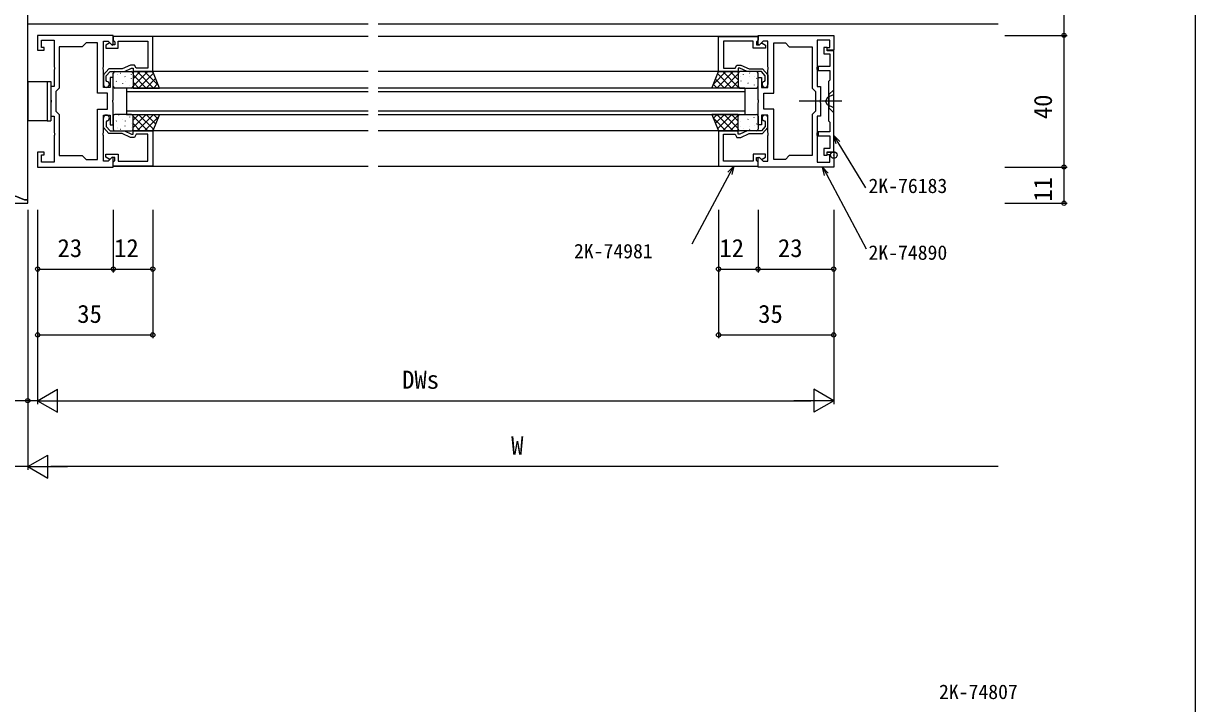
# Model space of a CAD drawing. Units: millimetres, scale not verified. Extents: x -437 to 438, y -681 to 679.
# Drawn here: x 82 to 438.3, y -360.9 to -154.3 of the extents above; entities that cross this region are included whole.
import ezdxf
from ezdxf.enums import TextEntityAlignment as Align

# ---------------------------------------------------------------- set-up
doc = ezdxf.new("R2010")
doc.units = ezdxf.units.MM
doc.header["$LTSCALE"] = 4
doc.header["$PDMODE"] = 32
doc.header["$PDSIZE"] = 2
for name, color, linetype in [('0-2_YKK_11', 7, 'Continuous'), ('0-3_YKK_12', 2, 'Continuous'), ('0-4_YKK_13', 4, 'Continuous'), ('0-6_YKK_D', 6, 'Continuous'), ('0-7_YKK_ZWAK', 7, 'Continuous')]:
    doc.layers.add(name, color=color, linetype=linetype)
doc.styles.add('ＭＳ ゴシック', font='')
doc.styles.get('ＭＳ ゴシック').set_extended_font_data('MS Gothic')

msp = doc.modelspace()

# ---------------------------------------------------------------- linework, layer by layer
at = {"layer": '0-2_YKK_11'}
for points in [[(48.3, -96.9), (48.3, -208.9), (83.3, -208.9), (83.3, -207.9), (82.3, -207.9), (79.825, -206.9), (70, -206.9), (70, -203.459), (77, -202.225), (77, -203), (77.8, -203), (77.8, -202.6)], [(83.3, -207.9), (83.3, -96.9)], [(109.3, -157.9), (86.3, -157.9), (86.3, -162.4), (88.3, -162.4), (88.3, -161.6), (87.5, -161.6), (87.5, -159.4), (91.3, -159.4), (91.3, -167.442), (91.42, -167.625), (91.42, -168.175), (91.3, -168.358), (91.3, -173.4), (90.3, -173.4), (90.3, -177.442), (90.42, -177.625), (90.42, -178.175), (90.3, -178.358), (90.3, -182.4), (91.3, -182.4), (91.3, -187.442), (91.42, -187.625), (91.42, -188.175), (91.3, -188.358), (91.3, -196.4), (87.5, -196.4), (87.5, -194.2), (88.3, -194.2), (88.3, -193.4), (86.3, -193.4), (86.3, -197.9), (109.3, -197.9), (109.3, -195.1), (108.93, -194.946), (107.776, -196.1), (106.3, -196.1), (106.3, -188.358), (106.18, -188.175), (106.18, -187.625), (106.3, -187.442)], [(106.3, -187.442), (106.3, -182.1), (108.3, -182.1), (108.3, -185.1), (109.3, -185.1), (109.3, -178.358), (109.18, -178.175), (109.18, -177.625), (109.3, -177.442), (109.3, -170.7), (108.3, -170.7), (108.3, -173.7), (106.3, -173.7), (106.3, -168.358), (106.18, -168.175), (106.18, -167.625), (106.3, -167.442), (106.3, -159.7), (107.776, -159.7), (108.93, -160.854), (109.3, -160.7), (109.3, -157.9)], [(121.298, -158.2), (109.298, -158.2), (109.298, -159.4), (109.598, -159.7), (109.798, -159.9), (109.798, -160.8), (108.848, -160.8), (108.348, -160.3), (108.038, -160.3), (106.998, -160.9), (106.998, -161.8), (110.798, -161.8), (110.798, -159.7), (119.798, -159.7), (119.798, -167.9), (116.298, -167.9), (115.721, -166.9), (114.577, -166.9), (112.003, -168.1), (107.948, -168.1), (106.298, -169.887), (106.298, -172.8)], [(107.348, -171.913), (107.098, -171.617), (107.098, -170.2), (108.298, -168.9), (112.654, -168.9), (114.798, -167.9), (115.298, -167.9), (115.298, -168.9), (121.298, -168.9), (121.298, -158.2)], [(293.3, -158.2), (305.3, -158.2), (305.3, -159.4), (305, -159.7), (304.8, -159.9), (304.8, -160.8), (305.75, -160.8), (306.25, -160.3), (306.561, -160.3), (307.6, -160.9), (307.6, -161.8), (303.8, -161.8), (303.8, -159.7), (294.8, -159.7), (294.8, -167.9), (298.3, -167.9), (298.877, -166.9), (300.022, -166.9), (302.595, -168.1), (306.65, -168.1), (308.3, -169.887), (308.3, -172.8)], [(307.25, -171.913), (307.5, -171.617), (307.5, -170.2), (306.3, -168.9), (301.944, -168.9), (299.8, -167.9), (299.3, -167.9), (299.3, -168.9), (293.3, -168.9), (293.3, -158.2)], [(305.3, -157.9), (328.3, -157.9), (328.3, -162.4), (326.3, -162.4), (326.3, -161.6), (327.1, -161.6), (327.1, -159.4), (323.3, -159.4), (323.3, -167.442), (323.18, -167.625), (323.18, -168.175), (323.3, -168.358), (323.3, -173.4), (324.3, -173.4), (324.3, -177.442), (324.18, -177.625), (324.18, -178.175), (324.3, -178.358), (324.3, -182.4), (323.3, -182.4), (323.3, -187.442), (323.18, -187.625), (323.18, -188.175), (323.3, -188.358), (323.3, -196.4), (327.1, -196.4), (327.1, -194.2), (326.3, -194.2), (326.3, -193.4), (328.3, -193.4), (328.3, -197.9), (305.3, -197.9), (305.3, -195.1), (305.67, -194.946), (306.824, -196.1), (308.3, -196.1), (308.3, -188.358), (308.42, -188.175), (308.42, -187.625), (308.3, -187.442)], [(308.3, -187.442), (308.3, -182.1), (306.3, -182.1), (306.3, -185.1), (305.3, -185.1), (305.3, -178.358), (305.42, -178.175), (305.42, -177.625), (305.3, -177.442), (305.3, -170.7), (306.3, -170.7), (306.3, -173.7), (308.3, -173.7), (308.3, -168.358), (308.42, -168.175), (308.42, -167.625), (308.3, -167.442), (308.3, -159.7), (306.824, -159.7), (305.67, -160.854), (305.3, -160.7), (305.3, -157.9)], [(121.298, -197.6), (109.298, -197.6), (109.298, -196.4), (109.598, -196.1), (109.798, -195.9), (109.798, -195), (108.848, -195), (108.348, -195.5), (108.038, -195.5), (106.998, -194.9), (106.998, -194), (110.798, -194), (110.798, -196.1), (119.798, -196.1), (119.798, -187.9), (116.298, -187.9), (115.721, -188.9), (114.577, -188.9), (112.003, -187.7), (107.948, -187.7), (106.298, -185.913), (106.298, -183)], [(107.348, -183.887), (107.098, -184.183), (107.098, -185.6), (108.298, -186.9), (112.654, -186.9), (114.798, -187.9), (115.298, -187.9), (115.298, -186.9), (121.298, -186.9), (121.298, -197.6)], [(293.3, -197.6), (305.3, -197.6), (305.3, -196.4), (305, -196.1), (304.8, -195.9), (304.8, -195), (305.75, -195), (306.25, -195.5), (306.561, -195.5), (307.6, -194.9), (307.6, -194), (303.8, -194), (303.8, -196.1), (294.8, -196.1), (294.8, -187.9), (298.3, -187.9), (298.877, -188.9), (300.022, -188.9), (302.595, -187.7), (306.65, -187.7), (308.3, -185.913), (308.3, -183)], [(307.25, -183.887), (307.5, -184.183), (307.5, -185.6), (306.3, -186.9), (301.944, -186.9), (299.8, -187.9), (299.3, -187.9), (299.3, -186.9), (293.3, -186.9), (293.3, -197.6)], [(75.372, -203.228), (74.3, -204.3), (74.3, -204.668), (82.3, -207.9), (83.3, -207.9)]]:
    msp.add_lwpolyline(points, dxfattribs=at)
for points in [[(104.5, -195.6), (104.5, -180.3), (107.5, -180.3), (107.5, -175.5), (104.5, -175.5), (104.5, -160.2), (101, -160.2), (99.8, -161.4), (92.8, -161.4), (92.8, -173.9), (91.8, -174.9), (91.8, -180.9), (92.8, -181.9), (92.8, -194.4), (99.8, -194.4), (101, -195.6)], [(310.1, -195.6), (310.1, -180.3), (307.1, -180.3), (307.1, -175.5), (310.1, -175.5), (310.1, -160.2), (313.6, -160.2), (314.8, -161.4), (321.8, -161.4), (321.8, -173.9), (322.8, -174.9), (322.8, -180.9), (321.8, -181.9), (321.8, -194.4), (314.8, -194.4), (313.6, -195.6)], [(328.3, -193.25), (328.3, -162.55), (326.3, -162.55), (326.3, -161.55), (325.3, -161.55), (325.3, -163.55), (327.1, -163.55), (327.1, -167.4), (323.6, -167.4), (323.6, -168.6), (327.1, -168.6), (327.1, -171.5), (326.7, -171.9), (326.7, -183.9), (327.1, -184.3), (327.1, -187.2), (323.6, -187.2), (323.6, -188.4), (327.1, -188.4), (327.1, -192.25), (325.3, -192.25), (325.3, -194.25), (326.3, -194.25), (326.3, -193.25)]]:
    msp.add_lwpolyline(points, close=True, dxfattribs=at)
for centre, start, end in [((107.198, -172.8), 180, 80.40594), ((307.4, -172.8), 99.59406, 0), ((107.198, -183), 279.59406, 180), ((307.4, -183), 360, 260.40594)]:
    msp.add_arc(centre, 0.9, start, end, dxfattribs=at)
msp.add_point((328.3, -194.25), dxfattribs=at)
at = {"layer": '0-3_YKK_12'}
for p, q in [((83.3, -154.4), (186.8, -154.4)), ((189.8, -154.4), (378.3, -154.4)), ((186.8, -158.2), (109.3, -158.2)), ((305.3, -158.2), (189.8, -158.2)), ((186.8, -168.9), (121.298, -168.9)), ((293.3, -168.9), (189.8, -168.9)), ((113.299, -173.9), (113.299, -181.9)), ((186.8, -173.9), (113.299, -173.9)), ((301.3, -173.9), (189.8, -173.9)), ((301.3, -173.9), (301.3, -181.9)), ((113.299, -174.9), (186.8, -174.9)), ((189.8, -174.9), (301.3, -174.9)), ((186.8, -180.9), (113.299, -180.9)), ((301.3, -180.9), (189.8, -180.9)), ((113.299, -181.9), (186.8, -181.9)), ((189.8, -181.9), (301.3, -181.9)), ((186.8, -186.9), (121.298, -186.9)), ((293.3, -186.9), (189.8, -186.9)), ((109.3, -197.6), (186.8, -197.6)), ((189.8, -197.6), (305.3, -197.6))]:
    msp.add_line(p, q, dxfattribs=at)
at = {"layer": '0-4_YKK_13'}
for p, q in [((109.299, -173.4), (109.299, -169.4)), ((109.799, -168.9), (114.799, -168.9)), ((110.537, -169.679), (110.545, -169.685)), ((110.646, -169.776), (110.67, -169.82)), ((111.414, -169.366), (111.502, -169.413)), ((112.837, -170.419), (112.861, -170.463)), ((114.725, -169.834), (114.732, -169.841)), ((114.727, -171.01), (114.751, -171.054)), ((115.299, -171.107), (117.505, -168.9)), ((115.299, -173.352), (119.75, -168.9)), ((115.299, -169.4), (115.299, -173.4)), ((115.299, -169.881), (119.318, -173.9)), ((116.563, -168.9), (121.563, -173.9)), ((116.996, -173.9), (121.498, -169.398)), ((118.808, -168.9), (122.959, -173.051)), ((119.241, -173.9), (122.139, -171.001)), ((121.053, -168.9), (121.463, -169.31)), ((291.818, -172.604), (295.522, -168.9)), ((292.767, -173.9), (297.767, -168.9)), ((293.024, -169.589), (297.334, -173.9)), ((294.579, -168.9), (299.3, -173.62)), ((295.012, -173.9), (299.3, -169.612)), ((296.825, -168.9), (299.3, -171.375)), ((299.07, -168.9), (299.3, -169.13)), ((299.3, -169.4), (299.3, -173.4)), ((304.8, -168.9), (299.8, -168.9)), ((300.101, -170.276), (300.108, -170.283)), ((300.785, -169.702), (300.809, -169.746)), ((302.675, -170.293), (302.699, -170.337)), ((302.71, -169.324), (302.798, -169.371)), ((304.289, -170.432), (304.296, -170.438)), ((304.866, -170.936), (304.89, -170.98)), ((305.3, -173.4), (305.3, -169.4)), ((89.16, -171.9), (90.3, -171.9)), ((90.3, -171.9), (90.3, -183.9)), ((114.799, -173.9), (109.799, -173.9)), ((110.213, -171.853), (110.237, -171.896)), ((111.02, -173.706), (111.028, -173.713)), ((112.103, -172.444), (112.127, -172.488)), ((113.003, -171.887), (113.01, -171.894)), ((114.295, -173.087), (114.319, -173.131)), ((115.299, -172.126), (117.073, -173.9)), ((121.486, -173.9), (122.781, -172.605)), ((291.741, -172.797), (292.844, -173.9)), ((292.382, -171.193), (295.089, -173.9)), ((297.257, -173.9), (299.3, -171.857)), ((299.618, -173.803), (299.642, -173.847)), ((299.8, -173.9), (304.8, -173.9)), ((300.051, -171.727), (300.075, -171.771)), ((302.242, -172.37), (302.266, -172.414)), ((302.306, -172.251), (302.313, -172.258)), ((304.132, -172.961), (304.156, -173.005)), ((304.364, -173.893), (304.378, -173.9)), ((330.8, -177.9), (317.8, -177.9)), ((328.3, -181.4), (326.8, -179.9)), ((89.16, -183.9), (90.3, -183.9)), ((109.299, -182.4), (109.299, -186.4)), ((114.799, -181.9), (109.799, -181.9)), ((110.213, -183.947), (110.237, -183.904)), ((111.02, -182.094), (111.028, -182.087)), ((112.103, -183.356), (112.127, -183.312)), ((113.003, -183.913), (113.01, -183.906)), ((114.295, -182.713), (114.319, -182.669)), ((114.727, -184.79), (114.751, -184.746)), ((115.299, -183.674), (117.073, -181.9)), ((115.299, -185.919), (119.318, -181.9)), ((115.299, -186.4), (115.299, -182.4)), ((115.299, -182.448), (119.75, -186.9)), ((115.299, -184.693), (117.505, -186.9)), ((116.563, -186.9), (121.563, -181.9)), ((116.996, -181.9), (121.498, -186.402)), ((118.808, -186.9), (122.959, -182.749)), ((119.241, -181.9), (122.139, -184.799)), ((121.486, -181.9), (122.781, -183.195)), ((291.741, -183.003), (292.844, -181.9)), ((291.818, -183.196), (295.522, -186.9)), ((292.382, -184.607), (295.089, -181.9)), ((292.767, -181.9), (297.767, -186.9)), ((293.024, -186.211), (297.334, -181.9)), ((294.579, -186.9), (299.3, -182.18)), ((295.012, -181.9), (299.3, -186.188)), ((296.825, -186.9), (299.3, -184.425)), ((297.257, -181.9), (299.3, -183.943)), ((299.3, -186.4), (299.3, -182.4)), ((299.618, -181.997), (299.642, -181.953)), ((299.8, -181.9), (304.8, -181.9)), ((300.051, -184.073), (300.075, -184.029)), ((302.242, -183.43), (302.266, -183.386)), ((302.306, -183.549), (302.313, -183.542)), ((304.132, -182.839), (304.156, -182.795)), ((304.364, -181.907), (304.378, -181.9)), ((304.866, -184.864), (304.89, -184.82)), ((305.3, -182.4), (305.3, -186.4)), ((109.799, -186.9), (114.799, -186.9)), ((110.537, -186.121), (110.545, -186.115)), ((110.646, -186.024), (110.67, -185.98)), ((111.414, -186.434), (111.502, -186.387)), ((112.837, -185.381), (112.861, -185.337)), ((114.725, -185.966), (114.732, -185.959)), ((121.053, -186.9), (121.463, -186.49)), ((299.07, -186.9), (299.3, -186.67)), ((304.8, -186.9), (299.8, -186.9)), ((300.101, -185.524), (300.108, -185.517)), ((300.785, -186.098), (300.809, -186.054)), ((302.675, -185.507), (302.699, -185.463)), ((302.71, -186.476), (302.798, -186.429)), ((304.289, -185.368), (304.296, -185.362))]:
    msp.add_line(p, q, dxfattribs=at)
for points in [[(123.299, -173.9), (121.299, -168.9), (115.299, -168.9), (115.299, -173.9)], [(291.3, -173.9), (293.3, -168.9), (299.3, -168.9), (299.3, -173.9)], [(83.46, -183.9), (83.46, -171.9), (89.16, -171.9), (89.16, -183.9)], [(123.299, -181.9), (121.299, -186.9), (115.299, -186.9), (115.299, -181.9)], [(291.3, -181.9), (293.3, -186.9), (299.3, -186.9), (299.3, -181.9)]]:
    msp.add_lwpolyline(points, close=True, dxfattribs=at)
for points in [[(328.3, -181.4), (328.3, -174.4), (326.8, -175.9), (326.8, -179.9)], [(328.3, -175.85), (326.444, -176.755), (325.836, -177.9)], [(328.3, -179.95), (326.444, -179.045), (325.836, -177.9)]]:
    msp.add_lwpolyline(points, dxfattribs=at)
for centre, start, end in [((109.799, -169.4), 90, 180), ((114.799, -169.4), 0, 90), ((299.8, -169.4), 90, 180), ((304.8, -169.4), 0, 90), ((109.799, -173.4), 180, 270), ((114.799, -173.4), 270, 0), ((299.8, -173.4), 180, 270), ((304.8, -173.4), 270, 0), ((109.799, -182.4), 90, 180), ((114.799, -182.4), 0, 90), ((299.8, -182.4), 90, 180), ((304.8, -182.4), 0, 90), ((109.799, -186.4), 180, 270), ((114.799, -186.4), 270, 0), ((299.8, -186.4), 180, 270), ((304.8, -186.4), 270, 0)]:
    msp.add_arc(centre, 0.5, start, end, dxfattribs=at)
at = {"layer": '0-6_YKK_D'}
for p, q in [((398.3, -150.399), (398.3, -157.9)), ((380.3, -157.9), (399.3, -157.9)), ((380.3, -157.9), (399.3, -157.9)), ((398.3, -157.9), (398.3, -197.9)), ((380.3, -197.9), (399.3, -197.9)), ((398.3, -197.9), (398.3, -208.9)), ((380.3, -208.9), (399.3, -208.9)), ((83.3, -210.9), (83.3, -269.9)), ((83.3, -210.9), (83.3, -289.9)), ((83.3, -210.9), (83.3, -289.9)), ((86.301, -210.9), (86.301, -229.9)), ((86.301, -210.9), (86.301, -249.9)), ((86.301, -210.9), (86.301, -269.9)), ((86.301, -210.9), (86.301, -269.9)), ((109.301, -210.9), (109.301, -229.9)), ((109.301, -210.9), (109.301, -229.9)), ((121.3, -210.9), (121.3, -229.9)), ((121.3, -210.9), (121.3, -249.9)), ((293.3, -210.9), (293.3, -249.9)), ((293.3, -210.9), (293.3, -229.9)), ((305.3, -210.9), (305.3, -229.9)), ((305.3, -210.9), (305.3, -229.9)), ((328.3, -210.9), (328.3, -249.9)), ((328.3, -210.9), (328.3, -229.9)), ((328.3, -210.9), (328.3, -269.9)), ((86.301, -228.9), (109.301, -228.9)), ((109.301, -228.9), (121.3, -228.9)), ((293.3, -228.9), (305.3, -228.9)), ((305.3, -228.9), (328.3, -228.9)), ((86.301, -248.9), (121.3, -248.9)), ((293.3, -248.9), (328.3, -248.9)), ((86.301, -268.9), (92.363, -265.4)), ((92.363, -272.4), (92.363, -265.4)), ((328.3, -268.9), (322.238, -265.4)), ((322.238, -265.4), (322.238, -272.4)), ((83.3, -268.9), (69.853, -268.9)), ((86.301, -268.9), (83.3, -268.9)), ((86.301, -268.9), (88.851, -268.9)), ((86.301, -268.9), (92.363, -272.4)), ((86.301, -268.9), (98.425, -268.9)), ((93.301, -268.9), (321.3, -268.9)), ((328.3, -268.9), (316.176, -268.9)), ((328.3, -268.9), (322.238, -272.4)), ((83.3, -288.9), (89.362, -285.4)), ((89.362, -292.4), (89.362, -285.4)), ((83.3, -288.9), (48.3, -288.9)), ((83.3, -288.9), (89.362, -292.4)), ((83.3, -288.9), (95.424, -288.9)), ((378.3, -288.9), (90.3, -288.9))]:
    msp.add_line(p, q, dxfattribs=at)
for points in [[(329.025, -190.817), (328.3, -188.332), (330.17, -190.121)], [(328.3, -188.332), (329.598, -190.469), (337.965, -204.244)], [(297.915, -197.6), (296.734, -199.803), (285.184, -221.338)], [(296.143, -199.487), (297.915, -197.6), (297.324, -200.12)], [(325.477, -200.42), (324.887, -197.9), (326.658, -199.788)], [(324.887, -197.9), (326.067, -200.104), (338.208, -222.779)]]:
    msp.add_lwpolyline(points, dxfattribs=at)
for centre in [(398.3, -157.9), (398.3, -157.9), (398.3, -197.9), (398.3, -197.9), (398.3, -208.9), (86.301, -228.9), (109.301, -228.9), (109.301, -228.9), (121.3, -228.9), (293.3, -228.9), (305.3, -228.9), (305.3, -228.9), (328.3, -228.9), (86.301, -248.9), (121.3, -248.9), (293.3, -248.9), (328.3, -248.9), (83.3, -268.9)]:
    msp.add_circle(centre, 0.637, dxfattribs=at)
at = {"layer": '0-7_YKK_ZWAK'}
msp.add_lwpolyline([(-436.7, -681.2), (438.3, -681.2), (438.3, 643.8)], dxfattribs=at)

# ---------------------------------------------------------------- texts
at = {"layer": '0-6_YKK_D', "style": 'ＭＳ ゴシック'}
for s, p in [('40', (396.3, -183.355)), ('11', (396.3, -208.407))]:
    msp.add_text(s, height=5.499, rotation=90, dxfattribs=at).set_placement(p, align=Align.BOTTOM_LEFT)
for s, height, p in [('2K-76183', 4.399, (338.878, -207.118)), ('23', 5.499, (92.347, -226.9)), ('12', 5.499, (109.548, -226.9)), ('12', 5.499, (293.547, -226.9)), ('23', 5.499, (311.345, -226.9)), ('2K-74981', 4.399, (249.342, -226.954)), ('2K-74890', 4.399, (338.878, -227.4)), ('35', 5.499, (98.346, -246.9)), ('35', 5.499, (305.346, -246.9)), ('DWs', 5.499, (197.095, -266.9)), ('W', 5.499, (230.252, -286.9)), ('2K-74807', 4.399, (360.319, -360.85))]:
    msp.add_text(s, height=height, dxfattribs=at).set_placement(p, align=Align.BOTTOM_LEFT)

doc.saveas('drawing.dxf')
